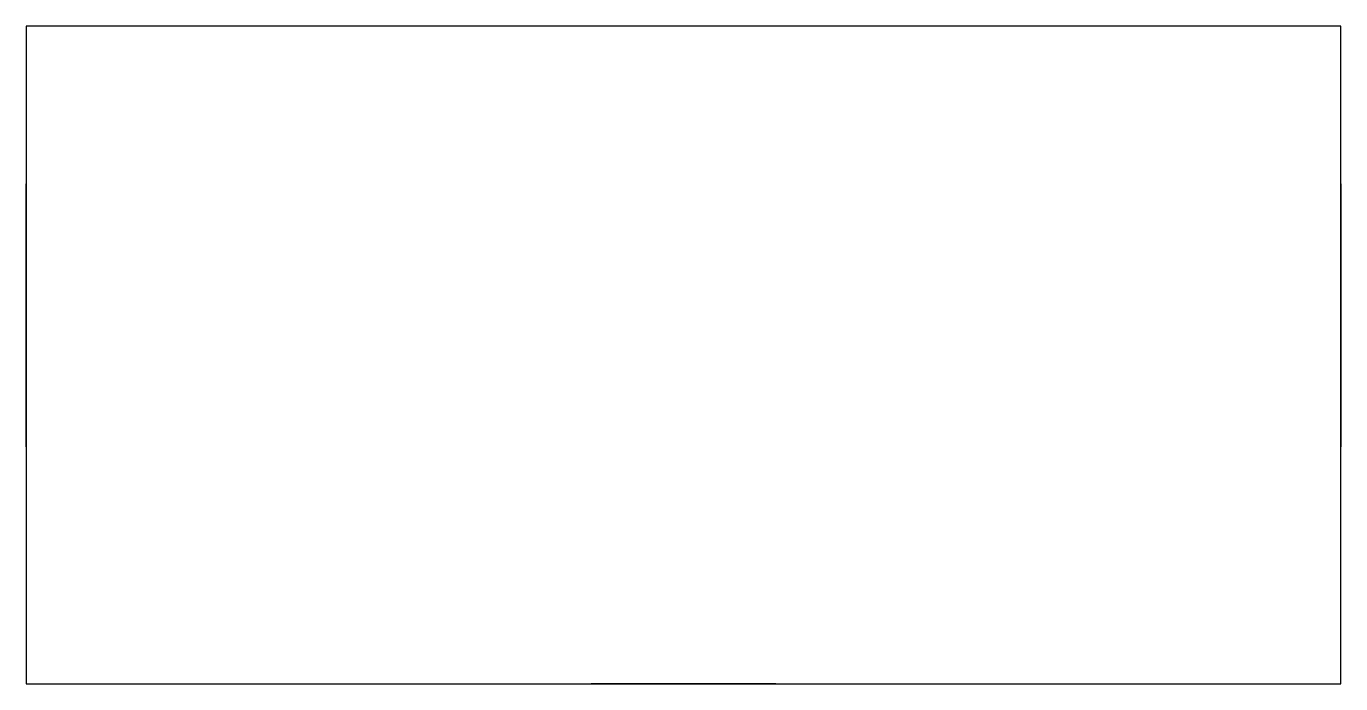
# Model space of a CAD drawing. Header units: inches. Extents: x 0 to 100, y 0 to 50.
import ezdxf

# ---------------------------------------------------------------- set-up
doc = ezdxf.new("R2010")
doc.units = ezdxf.units.IN
doc.header["$MEASUREMENT"] = 0

msp = doc.modelspace()

# ---------------------------------------------------------------- linework, layer by layer
for p, q in [((100, 50), (0, 50)), ((0, 50), (0, 0)), ((100, 0), (100, 50)), ((0, 0), (100, 0))]:
    msp.add_line(p, q)
at = {"extrusion": (-1, 0, 0)}
msp.add_lwpolyline([(-38.02, 13.79), (-38.02, 3.79), (-18.02, 3.79), (-18.02, 13.79)], close=True, dxfattribs=at)
at = {"extrusion": (-1, 0, 0), "elevation": -100}
msp.add_lwpolyline([(-38.02, 3.79), (-18.02, 3.79), (-18.02, 13.79), (-38.02, 13.79)], close=True, dxfattribs=at)
at = {"extrusion": (0, -1, 0)}
msp.add_circle((50, 10), 7.02, dxfattribs=at)
msp.add_3dface([(0, 0), (100, 0), (100, 50), (0, 50)])

doc.saveas('drawing.dxf')
